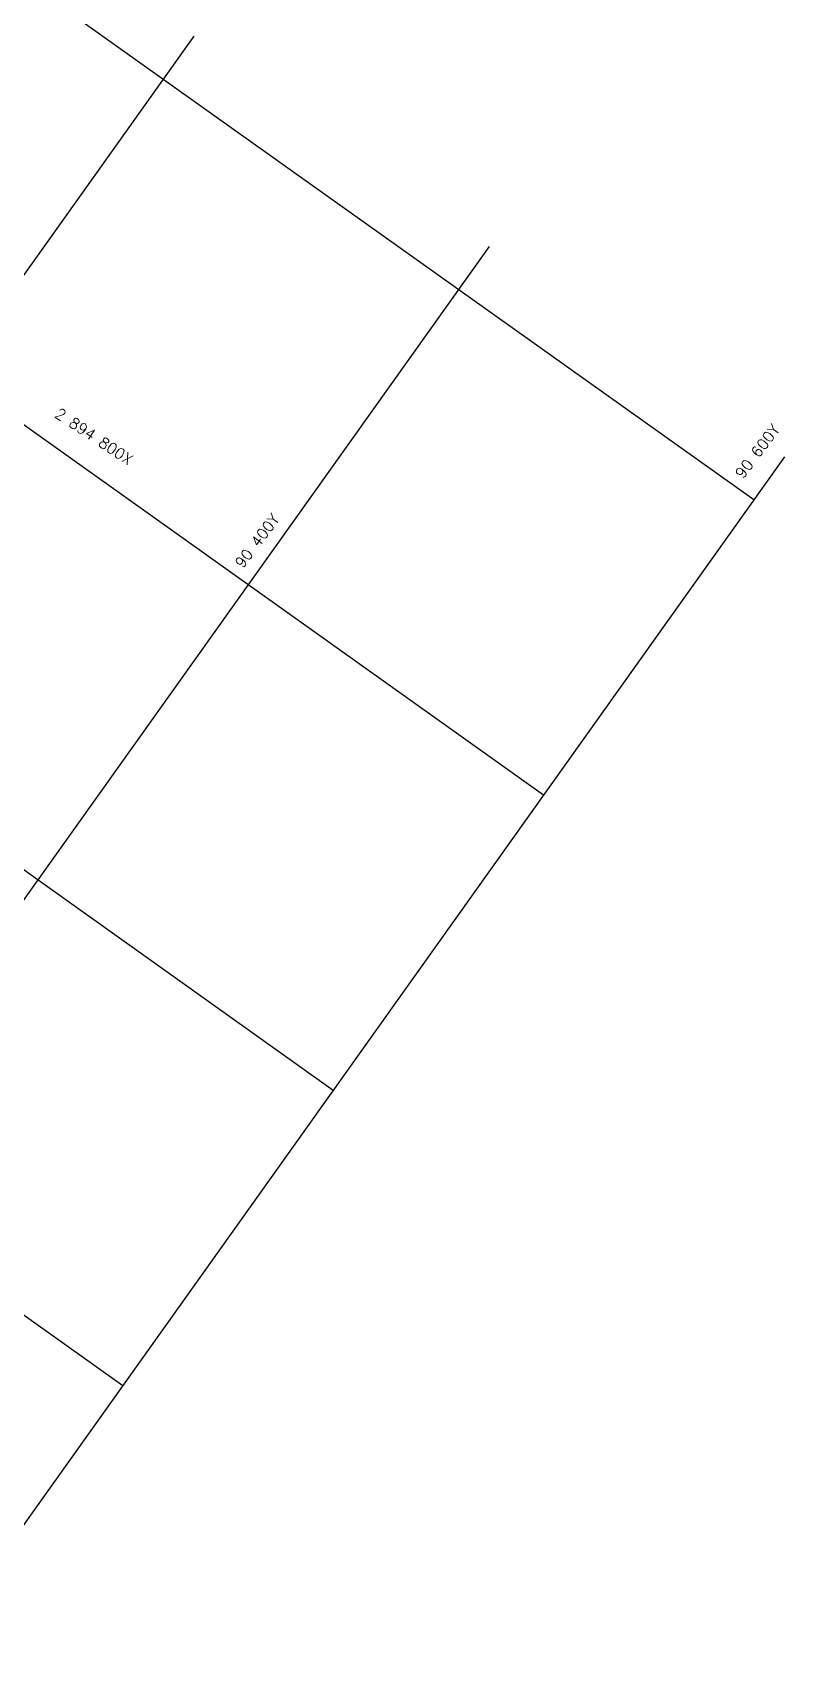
# Model space of a CAD drawing. Header units: millimetres. Extents: x -223 to 5526, y -1450 to 1963.
# Drawn here: x 2866 to 3281, y -296 to 600 of the extents above; entities that cross this region are included whole.
import ezdxf

# ---------------------------------------------------------------- set-up
doc = ezdxf.new("R2010")
doc.units = ezdxf.units.MM
doc.header["$MEASUREMENT"] = 0
doc.layers.add('LO-GRID', color=252, linetype='CONTINUOUS')
doc.layers.add('TXT3', color=3, linetype='CONTINUOUS')
doc.styles.add('ROMANS', font='romans.shx')

msp = doc.modelspace()

# ---------------------------------------------------------------- linework, layer by layer
at = {"layer": 'LO-GRID'}
for p, q in [((1308.95, 1734.69), (3263.83, 342.41)), ((1192.93, 1571.78), (3147.81, 179.5)), ((1076.9, 1408.87), (3031.79, 16.6)), ((960.88, 1245.96), (2915.76, -146.31)), ((2954.83, 598.07), (1661.77, -1217.52)), ((3117.74, 482.04), (2636.83, -193.19)), ((3280.65, 366.02), (1987.58, -1449.57))]:
    msp.add_line(p, q, dxfattribs=at)

# ---------------------------------------------------------------- texts
at = {"layer": 'TXT3', "style": 'ROMANS'}
for s, rotation, p in [('2 894 800X', 326.44004, (2877.67, 388.32)), ('90 600Y', 53.07015, (3257.76, 353.47)), ('90 400Y', 53.07015, (2981.87, 304.05))]:
    msp.add_text(s, height=6, rotation=rotation, dxfattribs=at).set_placement(p)

doc.saveas('drawing.dxf')
